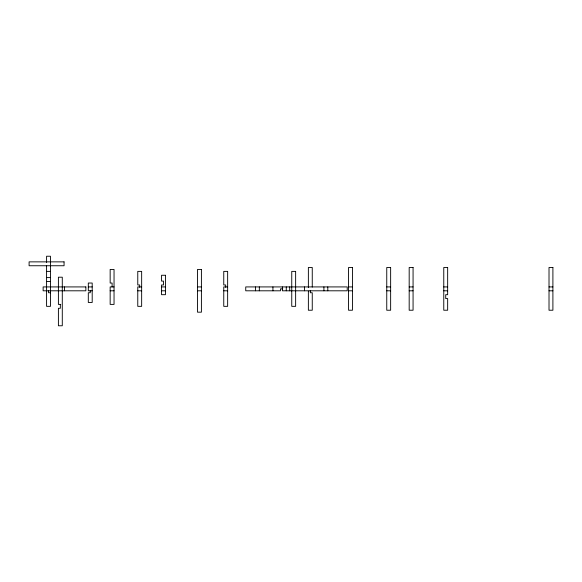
<?xml version="1.0" encoding="UTF-8"?>
<svg xmlns="http://www.w3.org/2000/svg" width="582" height="582" viewBox="0 0 582 582"><rect width="100%" height="100%" fill="white"/><g stroke="black" fill="none" stroke-linecap="round" stroke-linejoin="round"><path stroke-width="0.87" d="M46.582 271.379L50.467 271.379M46.582 277.599L50.467 277.599M46.582 281.484L50.467 281.484M88.311 286.919L92.196 286.919M114.043 286.919L110.158 286.919L110.158 304.401L114.043 304.401L114.043 269.437L110.158 269.437L110.158 283.034L112.1 283.034L112.1 286.919M141.652 286.919L137.767 286.919L137.767 306.343L141.652 306.343L141.652 271.379L137.767 271.379L137.767 284.976L139.709 284.976L139.709 287.312M161.556 286.919L165.441 286.919M197.524 286.919L201.408 286.919M227.642 286.919L223.757 286.919L223.757 306.343L227.642 306.343L227.642 271.379L223.757 271.379L223.757 284.976L225.7 284.976L225.7 287.312M348.553 286.919L352.437 286.919M386.754 286.919L390.638 286.919M409.182 286.919L413.067 286.919M443.768 286.919L447.653 286.919M549.015 286.919L552.9 286.919M282.772 288.861L280.444 288.861L280.444 290.804L245.735 290.804L245.735 286.919L347.221 286.919L347.221 290.804L291.749 290.804M92.196 290.804L88.311 290.804L88.311 283.034L92.196 283.034L92.196 302.458L88.311 302.458L88.311 292.746L90.254 292.746L90.254 290.418M110.158 290.804L114.043 290.804M137.767 290.804L141.652 290.804M161.556 290.804L165.441 290.804M197.524 290.804L201.408 290.804M223.757 290.804L227.642 290.804M291.582 290.804L282.386 290.804L282.386 286.919M348.553 290.804L352.437 290.804M386.754 290.804L390.638 290.804M409.182 290.804L413.067 290.804M443.768 290.804L447.653 290.804M549.015 290.804L552.9 290.804M50.467 292.746L48.524 292.746L48.524 290.418M60.739 304.401L58.404 304.401L58.404 277.207L62.289 277.207L62.289 325.767L58.404 325.767L58.404 308.285L60.346 308.285L60.346 304.401M327.797 286.919L327.797 290.804M323.912 286.919L323.912 290.804M312.258 287.079L312.258 267.494L308.373 267.494L308.373 287.501M310.315 290.418L310.315 292.746L312.258 292.746L312.258 310.228L308.373 310.228L308.373 291.138M304.488 286.919L304.488 290.804M289.698 286.919L289.698 290.804M286.271 286.919L286.271 290.804M272.929 286.919L272.929 290.804M259.332 286.919L259.332 290.804M255.447 286.919L255.447 290.804M64.5 286.919L64.5 290.804M46.582 262.46L46.582 256.233L50.467 256.233L50.467 306.343L46.582 306.343L46.582 265.748M64.064 261.864L29.1 261.864L29.1 265.748L64.064 265.748L64.064 261.864M352.437 267.494L348.553 267.494L348.553 310.228L352.437 310.228L352.437 267.494M390.638 267.494L386.754 267.494L386.754 310.228L390.638 310.228L390.638 267.494M413.067 267.494L409.182 267.494L409.182 310.228L413.067 310.228L413.067 267.494M447.653 267.494L443.768 267.494L443.768 310.228L447.653 310.228L447.653 298.573L445.71 298.573L445.71 294.688L447.653 294.688L447.653 267.494M552.9 267.494L549.015 267.494L549.015 310.228L552.9 310.228L552.9 267.494M201.408 269.437L197.524 269.437L197.524 312.17L201.408 312.17L201.408 269.437M295.634 271.379L291.749 271.379L291.749 306.343L295.634 306.343L295.634 271.379M165.441 275.264L161.556 275.264L161.556 281.091L163.498 281.091L163.498 284.976L161.556 284.976L161.556 294.688L165.441 294.688L165.441 275.264M85.867 286.919L43.133 286.919L43.133 290.804L85.867 290.804L85.867 286.919"/></g></svg>
